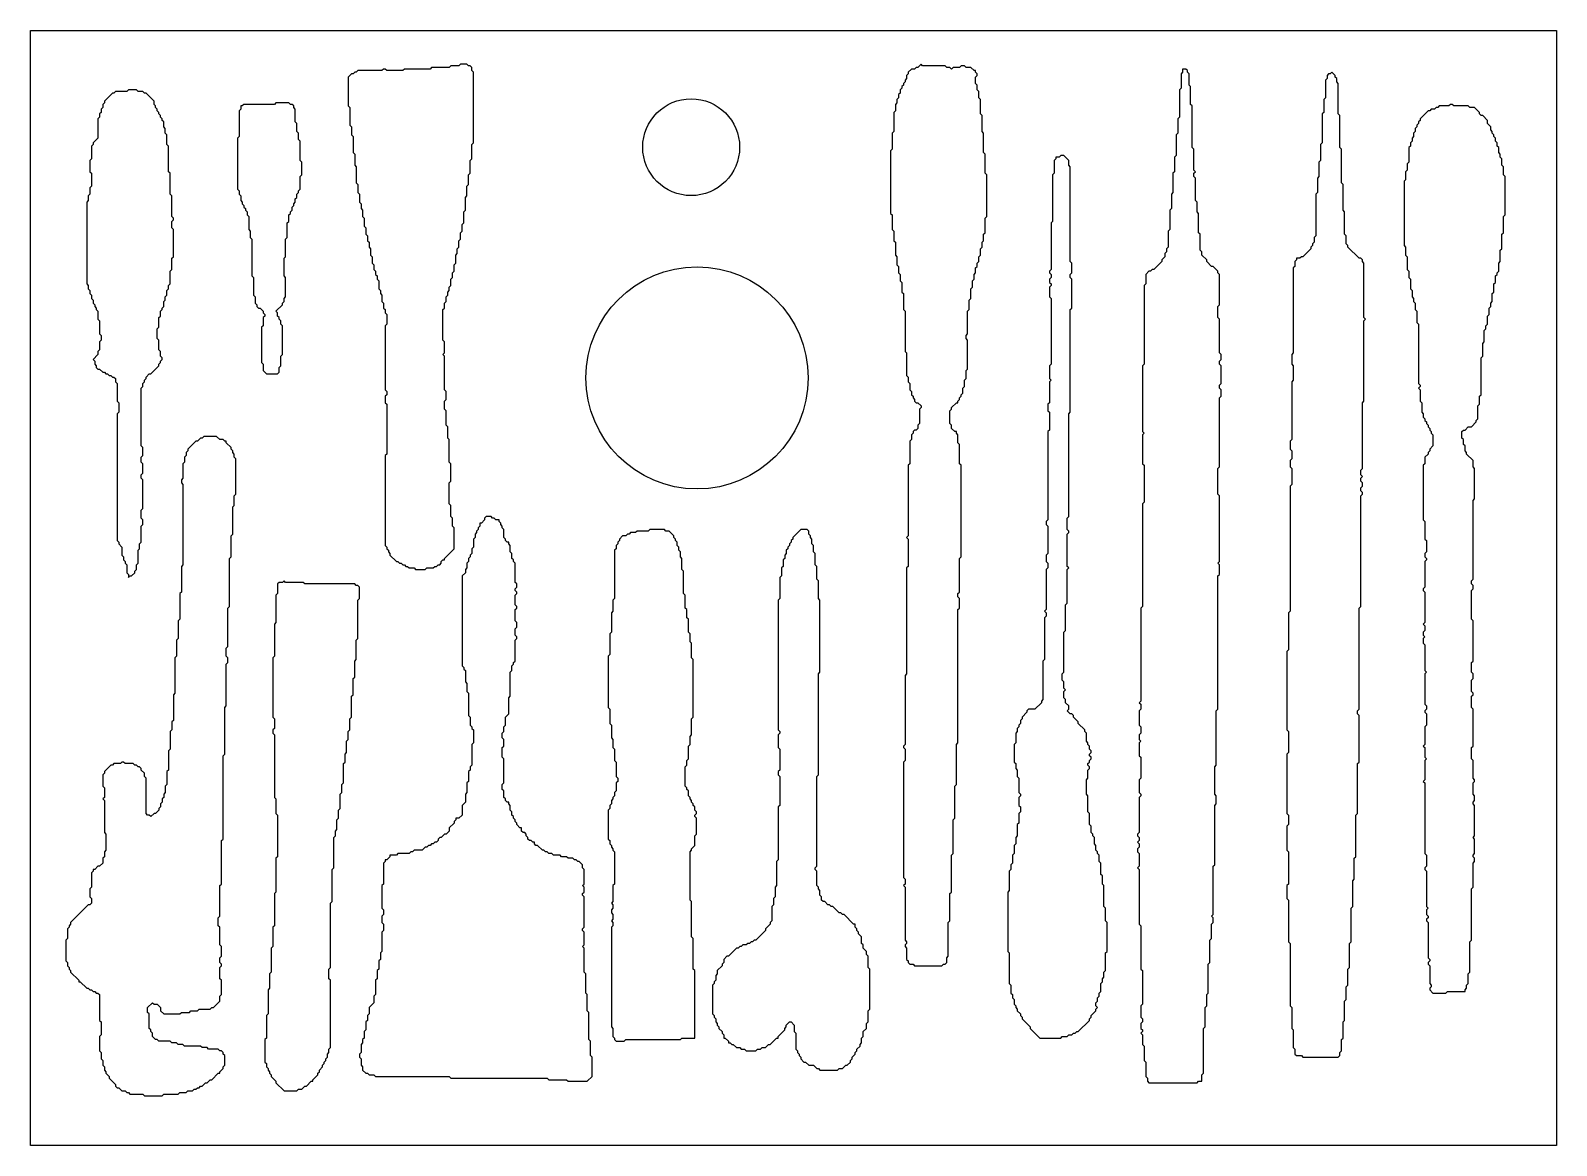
# Model space of a CAD drawing. Header units: metres. Extents: x 0 to 22.2, y 0 to 16.3.
import ezdxf

# ---------------------------------------------------------------- set-up
doc = ezdxf.new("R2010")
doc.units = ezdxf.units.M
doc.layers.add('BoundaryBox', color=3, linetype='Continuous')
doc.layers.add('Outline', color=7, linetype='Continuous')

msp = doc.modelspace()

# ---------------------------------------------------------------- linework, layer by layer
at = {"layer": 'BoundaryBox'}
msp.add_lwpolyline([(0, 16.255), (22.243, 16.255), (22.243, 0), (0, 0), (0, 16.255)], close=True, dxfattribs=at)
at = {"layer": 'Outline'}
for points in [[(6.268, 15.764), (6.245, 15.741), (6.128, 15.741), (6.104, 15.717), (5.847, 15.717), (5.824, 15.694), (5.45, 15.694), (5.426, 15.671), (5.192, 15.671), (5.169, 15.694), (5.146, 15.694), (5.122, 15.671), (4.771, 15.671), (4.748, 15.647), (4.725, 15.647), (4.701, 15.624), (4.678, 15.624), (4.631, 15.577), (4.631, 15.156), (4.654, 15.133), (4.654, 14.875), (4.678, 14.852), (4.678, 14.735), (4.701, 14.712), (4.701, 14.478), (4.725, 14.454), (4.725, 14.291), (4.748, 14.267), (4.748, 14.033), (4.771, 14.01), (4.771, 13.893), (4.795, 13.87), (4.795, 13.753), (4.818, 13.729), (4.818, 13.659), (4.841, 13.636), (4.841, 13.542), (4.865, 13.519), (4.865, 13.402), (4.888, 13.378), (4.888, 13.285), (4.912, 13.261), (4.912, 13.191), (4.935, 13.168), (4.935, 13.098), (4.958, 13.074), (4.958, 12.981), (4.982, 12.957), (4.982, 12.864), (5.005, 12.84), (5.005, 12.77), (5.029, 12.747), (5.029, 12.7), (5.052, 12.677), (5.052, 12.63), (5.075, 12.607), (5.075, 12.49), (5.099, 12.466), (5.099, 12.419), (5.122, 12.396), (5.122, 12.303), (5.146, 12.279), (5.146, 12.209), (5.169, 12.186), (5.169, 12.139), (5.192, 12.115), (5.192, 11.975), (5.169, 11.952), (5.169, 11.016), (5.192, 10.993), (5.192, 10.946), (5.169, 10.923), (5.169, 10.829), (5.192, 10.806), (5.192, 10.081), (5.169, 10.057), (5.169, 8.747), (5.192, 8.724), (5.192, 8.701), (5.216, 8.677), (5.216, 8.654), (5.239, 8.63), (5.239, 8.607), (5.333, 8.514), (5.356, 8.514), (5.379, 8.49), (5.403, 8.49), (5.426, 8.467), (5.45, 8.467), (5.473, 8.443), (5.496, 8.443), (5.52, 8.42), (5.59, 8.42), (5.613, 8.397), (5.754, 8.397), (5.777, 8.42), (5.871, 8.42), (5.894, 8.443), (5.917, 8.443), (5.941, 8.467), (5.964, 8.467), (5.988, 8.49), (5.988, 8.514), (6.011, 8.537), (6.034, 8.537), (6.034, 8.56), (6.175, 8.701), (6.175, 9.005), (6.151, 9.028), (6.151, 9.145), (6.128, 9.168), (6.128, 9.332), (6.104, 9.356), (6.104, 9.66), (6.128, 9.683), (6.128, 9.94), (6.104, 9.964), (6.104, 10.291), (6.081, 10.314), (6.081, 10.478), (6.058, 10.502), (6.058, 10.712), (6.034, 10.735), (6.034, 10.852), (6.058, 10.876), (6.058, 10.993), (6.034, 11.016), (6.034, 11.507), (6.011, 11.531), (6.034, 11.554), (6.034, 11.718), (6.011, 11.741), (6.011, 12.186), (6.034, 12.209), (6.034, 12.279), (6.058, 12.303), (6.058, 12.373), (6.081, 12.396), (6.081, 12.443), (6.104, 12.466), (6.104, 12.513), (6.128, 12.536), (6.128, 12.63), (6.151, 12.653), (6.151, 12.724), (6.175, 12.747), (6.175, 12.84), (6.198, 12.864), (6.198, 12.981), (6.221, 13.004), (6.221, 13.074), (6.245, 13.098), (6.245, 13.191), (6.268, 13.215), (6.268, 13.308), (6.292, 13.332), (6.292, 13.425), (6.315, 13.449), (6.315, 13.612), (6.338, 13.636), (6.338, 13.823), (6.362, 13.846), (6.362, 13.987), (6.385, 14.01), (6.385, 14.15), (6.409, 14.174), (6.409, 14.361), (6.432, 14.384), (6.432, 14.595), (6.455, 14.618), (6.455, 15.647), (6.432, 15.671), (6.432, 15.717), (6.409, 15.741), (6.385, 15.741), (6.362, 15.764), (6.268, 15.764)], [(12.981, 15.764), (12.934, 15.717), (12.911, 15.717), (12.887, 15.694), (12.84, 15.694), (12.794, 15.647), (12.794, 15.624), (12.77, 15.6), (12.77, 15.554), (12.747, 15.53), (12.747, 15.507), (12.724, 15.483), (12.724, 15.46), (12.7, 15.437), (12.7, 15.413), (12.677, 15.39), (12.677, 15.343), (12.653, 15.32), (12.653, 15.273), (12.63, 15.25), (12.63, 15.203), (12.607, 15.179), (12.607, 15.086), (12.583, 15.062), (12.583, 14.782), (12.56, 14.758), (12.56, 14.524), (12.536, 14.501), (12.536, 13.589), (12.56, 13.566), (12.56, 13.355), (12.583, 13.332), (12.583, 13.191), (12.607, 13.168), (12.607, 12.981), (12.63, 12.957), (12.63, 12.84), (12.653, 12.817), (12.653, 12.724), (12.677, 12.7), (12.677, 12.607), (12.7, 12.583), (12.7, 12.443), (12.724, 12.419), (12.724, 12.186), (12.747, 12.162), (12.747, 11.577), (12.77, 11.554), (12.77, 11.227), (12.794, 11.203), (12.794, 11.133), (12.817, 11.11), (12.817, 11.016), (12.84, 10.993), (12.84, 10.946), (12.864, 10.923), (12.864, 10.899), (12.887, 10.876), (12.887, 10.852), (12.911, 10.829), (12.934, 10.829), (12.981, 10.782), (12.981, 10.759), (12.957, 10.735), (12.957, 10.525), (12.934, 10.502), (12.934, 10.455), (12.911, 10.431), (12.887, 10.431), (12.864, 10.408), (12.864, 10.385), (12.84, 10.361), (12.84, 10.291), (12.817, 10.268), (12.817, 9.94), (12.794, 9.917), (12.794, 8.888), (12.77, 8.864), (12.794, 8.841), (12.794, 8.443), (12.77, 8.42), (12.77, 6.876), (12.747, 6.853), (12.747, 5.847), (12.724, 5.824), (12.724, 5.8), (12.747, 5.777), (12.747, 5.613), (12.724, 5.59), (12.724, 3.906), (12.747, 3.883), (12.747, 3.812), (12.724, 3.789), (12.747, 3.766), (12.747, 2.994), (12.77, 2.97), (12.77, 2.947), (12.747, 2.924), (12.747, 2.9), (12.77, 2.877), (12.77, 2.713), (12.794, 2.69), (12.794, 2.666), (12.817, 2.643), (12.864, 2.643), (12.887, 2.62), (13.285, 2.62), (13.308, 2.643), (13.332, 2.643), (13.355, 2.666), (13.355, 2.736), (13.378, 2.76), (13.378, 3.251), (13.402, 3.274), (13.402, 3.672), (13.425, 3.695), (13.425, 4.233), (13.449, 4.257), (13.449, 4.748), (13.472, 4.771), (13.472, 5.239), (13.495, 5.262), (13.495, 5.847), (13.519, 5.871), (13.519, 7.812), (13.542, 7.835), (13.542, 7.976), (13.519, 7.999), (13.519, 8.046), (13.542, 8.069), (13.542, 8.56), (13.566, 8.584), (13.566, 9.917), (13.542, 9.94), (13.542, 10.221), (13.519, 10.244), (13.519, 10.361), (13.495, 10.385), (13.495, 10.408), (13.472, 10.408), (13.425, 10.455), (13.425, 10.502), (13.402, 10.525), (13.402, 10.712), (13.425, 10.735), (13.425, 10.759), (13.495, 10.829), (13.519, 10.829), (13.519, 10.852), (13.542, 10.876), (13.542, 10.899), (13.566, 10.923), (13.566, 10.946), (13.589, 10.969), (13.589, 11.04), (13.612, 11.063), (13.612, 11.156), (13.636, 11.18), (13.636, 11.297), (13.659, 11.32), (13.659, 11.741), (13.636, 11.765), (13.636, 11.811), (13.659, 11.835), (13.659, 12.162), (13.682, 12.186), (13.682, 12.326), (13.706, 12.349), (13.706, 12.49), (13.729, 12.513), (13.729, 12.607), (13.753, 12.63), (13.753, 12.7), (13.776, 12.724), (13.776, 12.794), (13.799, 12.817), (13.799, 12.864), (13.823, 12.887), (13.823, 12.957), (13.846, 12.981), (13.846, 13.074), (13.87, 13.098), (13.87, 13.168), (13.893, 13.191), (13.893, 13.285), (13.916, 13.308), (13.916, 13.519), (13.94, 13.542), (13.94, 14.15), (13.916, 14.174), (13.916, 14.454), (13.893, 14.478), (13.893, 14.758), (13.87, 14.782), (13.87, 15.016), (13.846, 15.039), (13.846, 15.25), (13.823, 15.273), (13.823, 15.366), (13.799, 15.39), (13.799, 15.46), (13.776, 15.483), (13.776, 15.577), (13.799, 15.6), (13.799, 15.624), (13.776, 15.647), (13.776, 15.671), (13.753, 15.671), (13.706, 15.717), (13.636, 15.717), (13.612, 15.741), (13.566, 15.741), (13.542, 15.717), (13.449, 15.717), (13.425, 15.694), (13.402, 15.717), (13.355, 15.717), (13.332, 15.741), (13.004, 15.741), (12.981, 15.764)], [(16.793, 15.694), (16.793, 15.647), (16.77, 15.624), (16.77, 15.413), (16.746, 15.39), (16.746, 14.992), (16.723, 14.969), (16.723, 14.758), (16.7, 14.735), (16.7, 14.431), (16.676, 14.408), (16.676, 14.197), (16.653, 14.174), (16.653, 13.893), (16.629, 13.87), (16.629, 13.659), (16.606, 13.636), (16.606, 13.355), (16.583, 13.332), (16.583, 13.098), (16.559, 13.074), (16.559, 13.028), (16.536, 13.004), (16.536, 12.957), (16.489, 12.911), (16.489, 12.887), (16.372, 12.77), (16.349, 12.77), (16.325, 12.747), (16.302, 12.747), (16.255, 12.7), (16.255, 12.56), (16.232, 12.536), (16.232, 11.39), (16.208, 11.367), (16.208, 10.408), (16.232, 10.385), (16.208, 10.361), (16.208, 9.94), (16.232, 9.917), (16.232, 9.379), (16.208, 9.356), (16.208, 7.859), (16.185, 7.835), (16.185, 6.479), (16.162, 6.455), (16.185, 6.432), (16.185, 6.362), (16.162, 6.338), (16.162, 6.128), (16.185, 6.104), (16.185, 6.011), (16.162, 5.988), (16.162, 5.917), (16.185, 5.894), (16.162, 5.871), (16.162, 5.683), (16.185, 5.66), (16.185, 5.356), (16.162, 5.333), (16.162, 5.146), (16.185, 5.122), (16.185, 5.099), (16.162, 5.075), (16.162, 4.561), (16.138, 4.537), (16.138, 4.514), (16.162, 4.491), (16.162, 4.444), (16.138, 4.42), (16.162, 4.397), (16.162, 4.35), (16.138, 4.327), (16.138, 4.28), (16.162, 4.257), (16.162, 4.07), (16.138, 4.046), (16.162, 4.023), (16.162, 3.228), (16.185, 3.204), (16.185, 2.573), (16.208, 2.549), (16.208, 2.058), (16.185, 2.035), (16.185, 1.871), (16.208, 1.848), (16.208, 1.801), (16.185, 1.778), (16.185, 1.707), (16.208, 1.684), (16.208, 1.661), (16.185, 1.637), (16.208, 1.614), (16.208, 1.473), (16.232, 1.45), (16.232, 1.24), (16.255, 1.216), (16.255, 1.006), (16.279, 0.982), (16.279, 0.936), (16.302, 0.912), (17.004, 0.912), (17.027, 0.936), (17.074, 0.936), (17.074, 1.029), (17.097, 1.052), (17.097, 1.707), (17.121, 1.731), (17.121, 2.011), (17.144, 2.035), (17.144, 2.199), (17.167, 2.222), (17.167, 2.643), (17.191, 2.666), (17.191, 2.994), (17.214, 3.017), (17.214, 3.228), (17.238, 3.251), (17.238, 3.321), (17.214, 3.345), (17.238, 3.368), (17.238, 4.07), (17.261, 4.093), (17.261, 4.958), (17.284, 4.982), (17.284, 5.099), (17.261, 5.122), (17.261, 5.52), (17.284, 5.543), (17.284, 6.338), (17.308, 6.362), (17.308, 8.303), (17.331, 8.326), (17.331, 8.467), (17.308, 8.49), (17.331, 8.514), (17.331, 9.472), (17.308, 9.496), (17.308, 9.87), (17.331, 9.893), (17.331, 10.899), (17.355, 10.923), (17.355, 11.016), (17.331, 11.04), (17.331, 11.086), (17.355, 11.11), (17.355, 11.367), (17.331, 11.39), (17.331, 11.437), (17.355, 11.461), (17.355, 11.531), (17.331, 11.554), (17.331, 12.045), (17.308, 12.069), (17.308, 12.232), (17.331, 12.256), (17.331, 12.7), (17.308, 12.724), (17.308, 12.747), (17.238, 12.817), (17.214, 12.817), (17.144, 12.887), (17.144, 12.911), (17.074, 12.981), (17.074, 13.028), (17.05, 13.051), (17.05, 13.285), (17.027, 13.308), (17.027, 13.589), (17.004, 13.612), (17.004, 13.753), (16.98, 13.776), (16.98, 14.103), (16.957, 14.127), (16.957, 14.174), (16.98, 14.197), (16.957, 14.22), (16.957, 14.524), (16.934, 14.548), (16.934, 15.156), (16.91, 15.179), (16.91, 15.437), (16.887, 15.46), (16.887, 15.624), (16.863, 15.647), (16.863, 15.671), (16.84, 15.694), (16.793, 15.694)], [(18.968, 15.647), (18.945, 15.624), (18.922, 15.624), (18.898, 15.6), (18.898, 15.554), (18.875, 15.53), (18.875, 15.273), (18.851, 15.25), (18.851, 15.062), (18.828, 15.039), (18.828, 14.618), (18.805, 14.595), (18.805, 14.361), (18.781, 14.337), (18.781, 14.127), (18.758, 14.103), (18.758, 13.893), (18.734, 13.87), (18.734, 13.261), (18.711, 13.238), (18.711, 13.168), (18.688, 13.145), (18.688, 13.121), (18.664, 13.098), (18.664, 13.074), (18.547, 12.957), (18.524, 12.957), (18.501, 12.934), (18.454, 12.934), (18.454, 12.911), (18.43, 12.887), (18.43, 12.817), (18.407, 12.794), (18.407, 11.554), (18.384, 11.531), (18.384, 11.39), (18.407, 11.367), (18.407, 11.156), (18.384, 11.133), (18.384, 10.291), (18.36, 10.268), (18.36, 10.151), (18.384, 10.127), (18.384, 10.01), (18.36, 9.987), (18.36, 9.893), (18.384, 9.87), (18.384, 9.636), (18.36, 9.613), (18.36, 7.788), (18.337, 7.765), (18.337, 7.227), (18.313, 7.204), (18.313, 6.058), (18.337, 6.034), (18.337, 5.73), (18.313, 5.707), (18.313, 4.841), (18.337, 4.818), (18.337, 4.678), (18.313, 4.654), (18.313, 4.304), (18.337, 4.28), (18.337, 3.812), (18.313, 3.789), (18.313, 3.602), (18.337, 3.578), (18.337, 2.97), (18.36, 2.947), (18.36, 2.035), (18.384, 2.011), (18.384, 1.707), (18.407, 1.684), (18.407, 1.427), (18.43, 1.403), (18.43, 1.333), (18.454, 1.31), (18.524, 1.31), (18.547, 1.286), (19.062, 1.286), (19.085, 1.31), (19.085, 1.357), (19.109, 1.38), (19.109, 1.544), (19.132, 1.567), (19.132, 1.801), (19.155, 1.824), (19.155, 2.105), (19.179, 2.128), (19.179, 2.315), (19.202, 2.339), (19.202, 2.573), (19.226, 2.596), (19.226, 2.947), (19.249, 2.97), (19.249, 3.462), (19.272, 3.485), (19.272, 3.859), (19.296, 3.883), (19.296, 4.187), (19.319, 4.21), (19.319, 4.818), (19.343, 4.841), (19.343, 5.567), (19.366, 5.59), (19.366, 6.268), (19.343, 6.292), (19.343, 6.338), (19.366, 6.362), (19.366, 7.835), (19.389, 7.859), (19.389, 9.472), (19.413, 9.496), (19.413, 9.519), (19.389, 9.543), (19.389, 9.589), (19.413, 9.613), (19.413, 9.66), (19.389, 9.683), (19.389, 9.73), (19.413, 9.753), (19.389, 9.777), (19.389, 9.847), (19.413, 9.87), (19.413, 10.829), (19.436, 10.852), (19.436, 12.022), (19.46, 12.045), (19.436, 12.069), (19.436, 12.864), (19.413, 12.887), (19.413, 12.911), (19.389, 12.934), (19.366, 12.934), (19.202, 13.098), (19.202, 13.121), (19.179, 13.145), (19.179, 13.261), (19.155, 13.285), (19.155, 13.612), (19.132, 13.636), (19.132, 14.01), (19.109, 14.033), (19.109, 14.524), (19.085, 14.548), (19.085, 15.016), (19.062, 15.039), (19.062, 15.483), (19.039, 15.507), (19.039, 15.554), (19.015, 15.577), (19.015, 15.6), (18.968, 15.647)], [(1.427, 15.39), (1.403, 15.366), (1.24, 15.366), (1.216, 15.343), (1.193, 15.343), (1.076, 15.226), (1.076, 15.203), (1.052, 15.179), (1.052, 15.133), (1.029, 15.109), (1.029, 15.062), (1.006, 15.039), (1.006, 14.992), (0.982, 14.969), (0.982, 14.688), (0.912, 14.618), (0.912, 14.595), (0.889, 14.571), (0.889, 14.384), (0.865, 14.361), (0.865, 14.197), (0.889, 14.174), (0.889, 13.987), (0.865, 13.963), (0.865, 13.87), (0.842, 13.846), (0.842, 13.776), (0.819, 13.753), (0.819, 12.56), (0.842, 12.536), (0.842, 12.49), (0.865, 12.466), (0.865, 12.419), (0.889, 12.396), (0.889, 12.349), (0.912, 12.326), (0.912, 12.279), (0.936, 12.256), (0.936, 12.232), (0.959, 12.209), (0.959, 12.186), (0.982, 12.162), (0.982, 12.045), (1.006, 12.022), (1.006, 11.835), (1.029, 11.811), (1.029, 11.741), (1.006, 11.718), (1.006, 11.601), (0.982, 11.577), (0.982, 11.531), (0.912, 11.461), (0.936, 11.437), (0.936, 11.39), (0.959, 11.367), (0.959, 11.344), (0.982, 11.32), (1.006, 11.32), (1.052, 11.273), (1.076, 11.273), (1.099, 11.25), (1.123, 11.25), (1.146, 11.227), (1.169, 11.227), (1.193, 11.203), (1.216, 11.203), (1.24, 11.18), (1.24, 11.133), (1.263, 11.11), (1.263, 10.852), (1.286, 10.829), (1.286, 10.689), (1.263, 10.665), (1.263, 8.818), (1.286, 8.794), (1.286, 8.771), (1.333, 8.724), (1.333, 8.607), (1.357, 8.584), (1.357, 8.537), (1.38, 8.514), (1.38, 8.49), (1.403, 8.467), (1.403, 8.35), (1.427, 8.326), (1.427, 8.28), (1.45, 8.303), (1.473, 8.303), (1.52, 8.35), (1.52, 8.373), (1.544, 8.397), (1.544, 8.467), (1.567, 8.49), (1.567, 8.677), (1.59, 8.701), (1.59, 8.771), (1.614, 8.794), (1.614, 9.028), (1.637, 9.051), (1.637, 9.122), (1.614, 9.145), (1.614, 9.262), (1.637, 9.285), (1.637, 9.706), (1.614, 9.73), (1.614, 9.777), (1.637, 9.8), (1.637, 9.94), (1.614, 9.964), (1.614, 10.034), (1.637, 10.057), (1.637, 10.174), (1.614, 10.198), (1.614, 11.04), (1.637, 11.063), (1.637, 11.11), (1.661, 11.133), (1.661, 11.156), (1.684, 11.18), (1.684, 11.203), (1.731, 11.25), (1.754, 11.25), (1.871, 11.367), (1.871, 11.39), (1.894, 11.414), (1.894, 11.437), (1.918, 11.461), (1.918, 11.484), (1.894, 11.507), (1.894, 11.577), (1.871, 11.601), (1.871, 11.741), (1.848, 11.765), (1.848, 11.905), (1.871, 11.928), (1.871, 12.069), (1.894, 12.092), (1.894, 12.162), (1.918, 12.186), (1.918, 12.209), (1.941, 12.232), (1.941, 12.303), (1.965, 12.326), (1.965, 12.373), (1.988, 12.396), (1.988, 12.466), (2.011, 12.49), (2.011, 12.536), (2.035, 12.56), (2.035, 12.747), (2.058, 12.77), (2.058, 12.934), (2.082, 12.957), (2.082, 13.355), (2.058, 13.378), (2.058, 13.472), (2.082, 13.495), (2.082, 13.519), (2.058, 13.542), (2.058, 13.846), (2.035, 13.87), (2.035, 14.174), (2.011, 14.197), (2.011, 14.571), (1.988, 14.595), (1.988, 14.735), (1.965, 14.758), (1.965, 14.829), (1.941, 14.852), (1.941, 14.922), (1.918, 14.945), (1.918, 14.969), (1.894, 14.992), (1.894, 15.016), (1.871, 15.039), (1.871, 15.062), (1.848, 15.086), (1.848, 15.109), (1.824, 15.133), (1.824, 15.156), (1.801, 15.179), (1.801, 15.226), (1.684, 15.343), (1.661, 15.343), (1.637, 15.366), (1.567, 15.366), (1.544, 15.39), (1.427, 15.39)], [(3.578, 15.203), (3.555, 15.179), (3.111, 15.179), (3.087, 15.156), (3.064, 15.156), (3.064, 15.109), (3.041, 15.086), (3.041, 14.712), (3.017, 14.688), (3.017, 13.94), (3.041, 13.916), (3.041, 13.87), (3.064, 13.846), (3.064, 13.776), (3.087, 13.753), (3.087, 13.729), (3.111, 13.706), (3.111, 13.682), (3.134, 13.659), (3.134, 13.636), (3.157, 13.612), (3.157, 13.566), (3.181, 13.542), (3.181, 13.355), (3.204, 13.332), (3.204, 13.238), (3.228, 13.215), (3.228, 12.677), (3.251, 12.653), (3.251, 12.396), (3.274, 12.373), (3.274, 12.279), (3.298, 12.256), (3.298, 12.232), (3.321, 12.209), (3.345, 12.209), (3.391, 12.162), (3.391, 12.139), (3.415, 12.115), (3.415, 12.092), (3.391, 12.069), (3.391, 11.952), (3.368, 11.928), (3.368, 11.414), (3.391, 11.39), (3.391, 11.297), (3.438, 11.25), (3.602, 11.25), (3.625, 11.273), (3.625, 11.344), (3.649, 11.367), (3.649, 11.507), (3.672, 11.531), (3.672, 11.952), (3.649, 11.975), (3.649, 12.022), (3.625, 12.045), (3.625, 12.069), (3.602, 12.092), (3.602, 12.139), (3.578, 12.162), (3.672, 12.256), (3.672, 12.279), (3.695, 12.303), (3.695, 12.349), (3.719, 12.373), (3.719, 12.653), (3.695, 12.677), (3.695, 12.934), (3.719, 12.957), (3.719, 13.215), (3.742, 13.238), (3.742, 13.449), (3.766, 13.472), (3.766, 13.566), (3.789, 13.589), (3.789, 13.612), (3.812, 13.636), (3.812, 13.682), (3.836, 13.706), (3.836, 13.729), (3.859, 13.753), (3.859, 13.799), (3.883, 13.823), (3.883, 13.87), (3.906, 13.893), (3.906, 13.916), (3.929, 13.94), (3.929, 14.127), (3.953, 14.15), (3.953, 14.337), (3.929, 14.361), (3.929, 14.641), (3.906, 14.665), (3.906, 14.758), (3.883, 14.782), (3.883, 14.899), (3.859, 14.922), (3.859, 15.109), (3.836, 15.133), (3.836, 15.156), (3.812, 15.179), (3.789, 15.179), (3.766, 15.203), (3.578, 15.203)], [(20.699, 15.179), (20.676, 15.156), (20.535, 15.156), (20.512, 15.133), (20.489, 15.133), (20.465, 15.109), (20.418, 15.109), (20.395, 15.086), (20.372, 15.086), (20.255, 14.969), (20.255, 14.945), (20.231, 14.922), (20.231, 14.899), (20.208, 14.875), (20.208, 14.852), (20.185, 14.829), (20.185, 14.782), (20.161, 14.758), (20.161, 14.712), (20.138, 14.688), (20.138, 14.641), (20.114, 14.618), (20.114, 14.571), (20.091, 14.548), (20.091, 14.337), (20.068, 14.314), (20.068, 14.22), (20.044, 14.197), (20.044, 14.08), (20.021, 14.057), (20.021, 13.121), (20.044, 13.098), (20.044, 12.981), (20.068, 12.957), (20.068, 12.77), (20.091, 12.747), (20.091, 12.653), (20.114, 12.63), (20.114, 12.49), (20.138, 12.466), (20.138, 12.373), (20.161, 12.349), (20.161, 12.303), (20.185, 12.279), (20.185, 12.186), (20.208, 12.162), (20.208, 11.998), (20.231, 11.975), (20.231, 11.11), (20.255, 11.086), (20.255, 11.063), (20.231, 11.04), (20.255, 11.016), (20.255, 10.852), (20.278, 10.829), (20.278, 10.689), (20.302, 10.665), (20.302, 10.619), (20.325, 10.595), (20.325, 10.572), (20.348, 10.548), (20.348, 10.525), (20.372, 10.502), (20.372, 10.478), (20.395, 10.455), (20.395, 10.431), (20.418, 10.408), (20.418, 10.385), (20.442, 10.361), (20.442, 10.198), (20.395, 10.151), (20.395, 10.127), (20.372, 10.104), (20.372, 10.081), (20.325, 10.034), (20.325, 9.94), (20.302, 9.917), (20.302, 9.122), (20.325, 9.098), (20.325, 8.841), (20.348, 8.818), (20.348, 8.654), (20.325, 8.63), (20.325, 8.584), (20.348, 8.56), (20.348, 8.537), (20.325, 8.514), (20.325, 8.139), (20.302, 8.116), (20.302, 8.093), (20.325, 8.069), (20.325, 7.625), (20.302, 7.601), (20.325, 7.578), (20.325, 7.508), (20.302, 7.484), (20.302, 7.438), (20.325, 7.414), (20.302, 7.391), (20.302, 7.321), (20.325, 7.297), (20.325, 6.923), (20.348, 6.9), (20.325, 6.876), (20.325, 6.432), (20.348, 6.409), (20.348, 6.362), (20.325, 6.338), (20.325, 6.315), (20.348, 6.292), (20.348, 6.128), (20.325, 6.104), (20.325, 5.847), (20.302, 5.824), (20.325, 5.8), (20.325, 5.66), (20.348, 5.637), (20.325, 5.613), (20.325, 5.333), (20.302, 5.309), (20.325, 5.286), (20.325, 4.257), (20.348, 4.233), (20.348, 4.07), (20.325, 4.046), (20.325, 4.023), (20.348, 3.999), (20.348, 3.485), (20.372, 3.462), (20.348, 3.438), (20.348, 3.368), (20.372, 3.345), (20.372, 3.321), (20.348, 3.298), (20.348, 3.274), (20.372, 3.251), (20.372, 2.736), (20.395, 2.713), (20.395, 2.69), (20.372, 2.666), (20.372, 2.643), (20.395, 2.62), (20.395, 2.362), (20.418, 2.339), (20.418, 2.315), (20.395, 2.292), (20.395, 2.269), (20.442, 2.222), (20.629, 2.222), (20.652, 2.245), (20.91, 2.245), (20.91, 2.269), (20.933, 2.292), (20.933, 2.339), (20.956, 2.362), (20.956, 2.503), (20.98, 2.526), (20.98, 2.97), (21.003, 2.994), (21.003, 3.742), (21.027, 3.766), (21.027, 4.116), (21.05, 4.14), (21.05, 4.187), (21.027, 4.21), (21.027, 4.233), (21.05, 4.257), (21.05, 4.467), (21.027, 4.491), (21.05, 4.514), (21.05, 4.958), (21.027, 4.982), (21.027, 5.005), (21.05, 5.029), (21.05, 5.099), (21.027, 5.122), (21.027, 5.286), (21.05, 5.309), (21.05, 5.333), (21.027, 5.356), (21.027, 5.613), (21.003, 5.637), (21.003, 5.8), (21.027, 5.824), (21.027, 6.362), (21.003, 6.385), (21.003, 6.549), (21.027, 6.572), (21.027, 6.596), (21.003, 6.619), (21.003, 6.783), (21.027, 6.806), (21.027, 6.876), (21.003, 6.9), (21.003, 7.04), (21.027, 7.063), (21.027, 7.648), (21.003, 7.672), (21.003, 8.093), (21.027, 8.116), (21.027, 8.163), (21.003, 8.186), (21.003, 8.233), (21.027, 8.256), (21.027, 9.402), (21.05, 9.426), (21.05, 9.87), (21.027, 9.893), (21.027, 9.987), (20.933, 10.081), (20.933, 10.104), (20.91, 10.127), (20.91, 10.198), (20.886, 10.221), (20.886, 10.291), (20.863, 10.314), (20.863, 10.408), (20.886, 10.431), (20.91, 10.431), (20.956, 10.478), (21.003, 10.478), (21.073, 10.548), (21.073, 10.572), (21.097, 10.595), (21.097, 10.782), (21.12, 10.806), (21.12, 10.923), (21.144, 10.946), (21.144, 11.484), (21.167, 11.507), (21.167, 11.694), (21.19, 11.718), (21.19, 11.882), (21.214, 11.905), (21.214, 11.952), (21.237, 11.975), (21.237, 12.092), (21.26, 12.115), (21.26, 12.209), (21.284, 12.232), (21.284, 12.279), (21.307, 12.303), (21.307, 12.419), (21.331, 12.443), (21.331, 12.56), (21.354, 12.583), (21.354, 12.677), (21.377, 12.7), (21.377, 12.724), (21.401, 12.747), (21.401, 12.864), (21.424, 12.887), (21.424, 13.051), (21.448, 13.074), (21.448, 13.285), (21.471, 13.308), (21.471, 13.542), (21.494, 13.566), (21.494, 14.127), (21.471, 14.15), (21.471, 14.267), (21.448, 14.291), (21.448, 14.384), (21.424, 14.408), (21.424, 14.454), (21.401, 14.478), (21.401, 14.548), (21.377, 14.571), (21.377, 14.618), (21.354, 14.641), (21.354, 14.688), (21.331, 14.712), (21.331, 14.735), (21.307, 14.758), (21.307, 14.782), (21.284, 14.805), (21.284, 14.852), (21.237, 14.899), (21.237, 14.945), (21.167, 15.016), (21.144, 15.016), (21.12, 15.039), (21.12, 15.062), (21.05, 15.133), (20.98, 15.133), (20.956, 15.156), (20.746, 15.156), (20.723, 15.179), (20.699, 15.179)], [(15.016, 14.431), (14.992, 14.408), (14.945, 14.408), (14.945, 14.384), (14.922, 14.361), (14.922, 14.174), (14.899, 14.15), (14.899, 13.472), (14.875, 13.449), (14.875, 12.77), (14.852, 12.747), (14.852, 12.724), (14.875, 12.7), (14.875, 12.653), (14.852, 12.63), (14.852, 12.583), (14.875, 12.56), (14.875, 12.536), (14.852, 12.513), (14.852, 12.373), (14.875, 12.349), (14.875, 11.39), (14.852, 11.367), (14.852, 11.18), (14.875, 11.156), (14.852, 11.133), (14.852, 10.829), (14.829, 10.806), (14.829, 10.712), (14.852, 10.689), (14.852, 10.431), (14.829, 10.408), (14.829, 9.122), (14.805, 9.098), (14.805, 9.051), (14.829, 9.028), (14.829, 8.63), (14.805, 8.607), (14.805, 8.514), (14.829, 8.49), (14.829, 8.42), (14.805, 8.397), (14.805, 7.812), (14.782, 7.788), (14.805, 7.765), (14.805, 7.718), (14.782, 7.695), (14.782, 7.087), (14.758, 7.063), (14.758, 6.502), (14.735, 6.479), (14.735, 6.455), (14.641, 6.362), (14.548, 6.362), (14.524, 6.338), (14.524, 6.315), (14.454, 6.245), (14.454, 6.221), (14.431, 6.198), (14.431, 6.151), (14.408, 6.128), (14.408, 6.104), (14.384, 6.081), (14.384, 6.034), (14.361, 6.011), (14.361, 5.871), (14.337, 5.847), (14.337, 5.59), (14.361, 5.567), (14.361, 5.496), (14.384, 5.473), (14.384, 5.379), (14.408, 5.356), (14.408, 5.146), (14.431, 5.122), (14.431, 5.099), (14.408, 5.075), (14.408, 4.958), (14.431, 4.935), (14.431, 4.865), (14.408, 4.841), (14.408, 4.701), (14.384, 4.678), (14.384, 4.514), (14.361, 4.491), (14.361, 4.397), (14.337, 4.374), (14.337, 4.257), (14.314, 4.233), (14.314, 4.116), (14.291, 4.093), (14.291, 4.023), (14.267, 3.999), (14.267, 3.719), (14.244, 3.695), (14.244, 2.83), (14.267, 2.807), (14.267, 2.362), (14.291, 2.339), (14.291, 2.222), (14.314, 2.199), (14.314, 2.152), (14.337, 2.128), (14.337, 2.058), (14.361, 2.035), (14.361, 2.011), (14.384, 1.988), (14.384, 1.965), (14.431, 1.918), (14.431, 1.894), (14.454, 1.871), (14.454, 1.848), (14.571, 1.731), (14.571, 1.707), (14.712, 1.567), (15.016, 1.567), (15.039, 1.59), (15.109, 1.59), (15.133, 1.614), (15.179, 1.614), (15.203, 1.637), (15.226, 1.637), (15.25, 1.661), (15.273, 1.661), (15.437, 1.824), (15.437, 1.848), (15.46, 1.871), (15.46, 1.894), (15.53, 1.965), (15.53, 1.988), (15.554, 2.011), (15.53, 2.035), (15.53, 2.082), (15.554, 2.105), (15.554, 2.152), (15.577, 2.175), (15.577, 2.222), (15.6, 2.245), (15.6, 2.362), (15.624, 2.386), (15.624, 2.432), (15.647, 2.456), (15.647, 2.526), (15.671, 2.549), (15.671, 2.807), (15.694, 2.83), (15.694, 3.251), (15.671, 3.274), (15.671, 3.462), (15.647, 3.485), (15.647, 3.789), (15.624, 3.812), (15.624, 3.929), (15.6, 3.953), (15.6, 4.116), (15.577, 4.14), (15.577, 4.233), (15.554, 4.257), (15.554, 4.28), (15.53, 4.304), (15.53, 4.374), (15.507, 4.397), (15.507, 4.491), (15.483, 4.514), (15.483, 4.537), (15.46, 4.561), (15.46, 4.654), (15.437, 4.678), (15.437, 4.841), (15.413, 4.865), (15.413, 5.099), (15.39, 5.122), (15.39, 5.333), (15.413, 5.356), (15.413, 5.473), (15.437, 5.496), (15.437, 5.52), (15.413, 5.543), (15.413, 5.567), (15.437, 5.59), (15.437, 5.613), (15.46, 5.637), (15.46, 5.66), (15.437, 5.683), (15.437, 5.707), (15.46, 5.73), (15.46, 5.754), (15.437, 5.777), (15.437, 5.824), (15.413, 5.847), (15.413, 5.871), (15.39, 5.894), (15.39, 6.011), (15.366, 6.034), (15.366, 6.058), (15.273, 6.151), (15.273, 6.175), (15.203, 6.245), (15.203, 6.268), (15.179, 6.292), (15.156, 6.292), (15.109, 6.338), (15.133, 6.362), (15.133, 6.409), (15.086, 6.455), (15.086, 6.502), (15.062, 6.525), (15.062, 6.619), (15.086, 6.642), (15.062, 6.666), (15.062, 6.759), (15.039, 6.783), (15.039, 6.876), (15.062, 6.9), (15.062, 7.484), (15.086, 7.508), (15.086, 7.882), (15.109, 7.905), (15.109, 8.397), (15.133, 8.42), (15.109, 8.443), (15.109, 8.911), (15.133, 8.935), (15.133, 8.958), (15.109, 8.981), (15.109, 9.145), (15.133, 9.168), (15.133, 10.665), (15.156, 10.689), (15.156, 12.186), (15.179, 12.209), (15.179, 12.63), (15.156, 12.653), (15.156, 12.7), (15.179, 12.724), (15.179, 12.864), (15.156, 12.887), (15.156, 14.267), (15.133, 14.291), (15.133, 14.361), (15.062, 14.431), (15.016, 14.431)], [(2.526, 10.338), (2.503, 10.314), (2.479, 10.314), (2.432, 10.268), (2.409, 10.268), (2.292, 10.151), (2.292, 10.127), (2.269, 10.104), (2.269, 10.057), (2.245, 10.034), (2.245, 9.964), (2.222, 9.94), (2.222, 9.73), (2.199, 9.706), (2.199, 9.66), (2.222, 9.636), (2.222, 8.467), (2.199, 8.443), (2.199, 8.069), (2.175, 8.046), (2.175, 7.672), (2.152, 7.648), (2.152, 7.391), (2.128, 7.367), (2.128, 7.134), (2.105, 7.11), (2.105, 6.596), (2.082, 6.572), (2.082, 6.198), (2.058, 6.175), (2.058, 6.058), (2.035, 6.034), (2.035, 5.777), (2.011, 5.754), (2.011, 5.473), (1.988, 5.45), (1.988, 5.262), (1.965, 5.239), (1.965, 5.146), (1.941, 5.122), (1.941, 5.075), (1.918, 5.052), (1.918, 5.005), (1.894, 4.982), (1.894, 4.935), (1.871, 4.912), (1.871, 4.888), (1.824, 4.841), (1.801, 4.841), (1.754, 4.795), (1.731, 4.818), (1.707, 4.818), (1.684, 4.841), (1.684, 5.356), (1.661, 5.379), (1.661, 5.426), (1.614, 5.473), (1.614, 5.496), (1.59, 5.52), (1.567, 5.52), (1.544, 5.543), (1.52, 5.543), (1.497, 5.567), (1.38, 5.567), (1.357, 5.59), (1.333, 5.59), (1.31, 5.567), (1.216, 5.567), (1.193, 5.543), (1.169, 5.543), (1.076, 5.45), (1.076, 5.426), (1.052, 5.403), (1.052, 5.239), (1.076, 5.216), (1.076, 5.075), (1.052, 5.052), (1.076, 5.029), (1.076, 4.561), (1.099, 4.537), (1.099, 4.304), (1.076, 4.28), (1.076, 4.21), (1.052, 4.187), (1.052, 4.116), (1.006, 4.07), (0.982, 4.07), (0.936, 4.023), (0.912, 4.023), (0.912, 3.999), (0.889, 3.976), (0.889, 3.766), (0.865, 3.742), (0.865, 3.625), (0.889, 3.602), (0.889, 3.532), (0.865, 3.508), (0.842, 3.508), (0.585, 3.251), (0.585, 3.228), (0.561, 3.204), (0.561, 3.181), (0.538, 3.157), (0.538, 3.017), (0.515, 2.994), (0.515, 2.69), (0.538, 2.666), (0.538, 2.62), (0.561, 2.596), (0.561, 2.573), (0.585, 2.549), (0.585, 2.526), (0.702, 2.409), (0.702, 2.386), (0.725, 2.386), (0.819, 2.292), (0.842, 2.292), (0.865, 2.269), (0.889, 2.269), (0.912, 2.245), (0.936, 2.245), (0.959, 2.222), (0.982, 2.222), (1.006, 2.199), (1.006, 1.824), (1.029, 1.801), (1.029, 1.614), (1.006, 1.59), (1.006, 1.38), (1.029, 1.357), (1.029, 1.263), (1.052, 1.24), (1.052, 1.169), (1.076, 1.146), (1.076, 1.099), (1.099, 1.076), (1.099, 1.052), (1.146, 1.006), (1.146, 0.982), (1.24, 0.889), (1.24, 0.865), (1.263, 0.842), (1.286, 0.842), (1.333, 0.795), (1.38, 0.795), (1.403, 0.772), (1.427, 0.772), (1.45, 0.748), (1.637, 0.748), (1.661, 0.725), (1.918, 0.725), (1.941, 0.748), (2.152, 0.748), (2.175, 0.772), (2.269, 0.772), (2.292, 0.795), (2.362, 0.795), (2.386, 0.819), (2.409, 0.819), (2.432, 0.842), (2.456, 0.842), (2.479, 0.865), (2.503, 0.865), (2.549, 0.912), (2.573, 0.912), (2.62, 0.959), (2.643, 0.959), (2.736, 1.052), (2.76, 1.052), (2.76, 1.076), (2.807, 1.123), (2.807, 1.146), (2.83, 1.169), (2.83, 1.31), (2.807, 1.333), (2.807, 1.357), (2.783, 1.38), (2.76, 1.38), (2.736, 1.403), (2.596, 1.403), (2.573, 1.427), (2.503, 1.427), (2.479, 1.45), (2.245, 1.45), (2.222, 1.473), (2.152, 1.473), (2.128, 1.497), (2.058, 1.497), (2.035, 1.52), (1.871, 1.52), (1.848, 1.544), (1.824, 1.544), (1.778, 1.59), (1.778, 1.637), (1.754, 1.661), (1.754, 1.684), (1.731, 1.707), (1.731, 1.918), (1.707, 1.941), (1.707, 2.011), (1.778, 2.082), (1.801, 2.058), (1.848, 2.058), (1.894, 2.011), (1.894, 1.965), (1.941, 1.918), (2.175, 1.918), (2.199, 1.941), (2.315, 1.941), (2.339, 1.965), (2.432, 1.965), (2.456, 1.988), (2.62, 1.988), (2.643, 2.011), (2.666, 2.011), (2.76, 2.105), (2.76, 2.175), (2.783, 2.199), (2.783, 2.409), (2.76, 2.432), (2.76, 2.596), (2.783, 2.62), (2.783, 2.643), (2.76, 2.666), (2.76, 2.736), (2.783, 2.76), (2.783, 2.9), (2.76, 2.924), (2.76, 3.181), (2.736, 3.204), (2.736, 3.321), (2.76, 3.345), (2.76, 3.789), (2.783, 3.812), (2.783, 4.444), (2.807, 4.467), (2.807, 5.683), (2.83, 5.707), (2.83, 6.385), (2.853, 6.409), (2.853, 7.017), (2.877, 7.04), (2.877, 7.11), (2.853, 7.134), (2.853, 7.251), (2.877, 7.274), (2.877, 7.835), (2.9, 7.859), (2.9, 8.56), (2.924, 8.584), (2.924, 8.888), (2.947, 8.911), (2.947, 9.309), (2.97, 9.332), (2.97, 9.472), (2.994, 9.496), (2.994, 10.01), (2.97, 10.034), (2.97, 10.081), (2.947, 10.104), (2.947, 10.127), (2.924, 10.151), (2.924, 10.174), (2.853, 10.244), (2.853, 10.268), (2.83, 10.268), (2.807, 10.291), (2.76, 10.291), (2.713, 10.338), (2.526, 10.338)], [(6.642, 9.168), (6.619, 9.145), (6.619, 9.122), (6.572, 9.075), (6.549, 9.075), (6.549, 9.028), (6.525, 9.005), (6.525, 8.981), (6.502, 8.958), (6.502, 8.935), (6.479, 8.911), (6.479, 8.864), (6.455, 8.841), (6.455, 8.724), (6.432, 8.701), (6.432, 8.63), (6.409, 8.607), (6.409, 8.584), (6.385, 8.56), (6.385, 8.514), (6.362, 8.49), (6.362, 8.42), (6.338, 8.397), (6.338, 8.35), (6.292, 8.303), (6.292, 6.993), (6.315, 6.97), (6.315, 6.946), (6.338, 6.923), (6.338, 6.759), (6.362, 6.736), (6.362, 6.619), (6.385, 6.596), (6.385, 6.268), (6.409, 6.245), (6.409, 6.128), (6.432, 6.104), (6.432, 6.081), (6.455, 6.058), (6.455, 5.871), (6.432, 5.847), (6.432, 5.543), (6.409, 5.52), (6.409, 5.473), (6.385, 5.45), (6.385, 5.309), (6.362, 5.286), (6.362, 5.146), (6.338, 5.122), (6.338, 5.005), (6.292, 4.958), (6.292, 4.818), (6.245, 4.771), (6.198, 4.771), (6.198, 4.748), (6.175, 4.725), (6.175, 4.701), (6.104, 4.631), (6.104, 4.584), (6.058, 4.537), (6.034, 4.537), (5.988, 4.491), (5.964, 4.491), (5.941, 4.467), (5.941, 4.444), (5.917, 4.42), (5.894, 4.42), (5.871, 4.397), (5.847, 4.397), (5.824, 4.374), (5.8, 4.374), (5.777, 4.35), (5.754, 4.35), (5.707, 4.304), (5.59, 4.304), (5.567, 4.28), (5.543, 4.28), (5.52, 4.257), (5.356, 4.257), (5.333, 4.233), (5.239, 4.233), (5.239, 4.21), (5.192, 4.163), (5.169, 4.163), (5.169, 4.14), (5.146, 4.116), (5.146, 3.812), (5.122, 3.789), (5.122, 3.462), (5.146, 3.438), (5.146, 3.368), (5.122, 3.345), (5.122, 3.251), (5.146, 3.228), (5.146, 3.134), (5.122, 3.111), (5.122, 2.83), (5.099, 2.807), (5.099, 2.713), (5.075, 2.69), (5.075, 2.573), (5.052, 2.549), (5.052, 2.432), (5.029, 2.409), (5.029, 2.199), (5.005, 2.175), (5.005, 2.082), (4.935, 2.011), (4.935, 1.918), (4.912, 1.894), (4.912, 1.824), (4.888, 1.801), (4.888, 1.684), (4.865, 1.661), (4.865, 1.567), (4.841, 1.544), (4.841, 1.497), (4.818, 1.473), (4.818, 1.357), (4.795, 1.333), (4.795, 1.286), (4.818, 1.263), (4.818, 1.169), (4.841, 1.146), (4.841, 1.099), (4.888, 1.052), (4.912, 1.052), (4.935, 1.029), (5.005, 1.029), (5.029, 1.006), (6.104, 1.006), (6.128, 0.982), (7.531, 0.982), (7.555, 0.959), (7.812, 0.959), (7.835, 0.936), (8.116, 0.936), (8.186, 1.006), (8.186, 1.286), (8.163, 1.31), (8.163, 1.52), (8.139, 1.544), (8.139, 1.941), (8.116, 1.965), (8.116, 2.199), (8.093, 2.222), (8.093, 2.503), (8.069, 2.526), (8.069, 2.877), (8.046, 2.9), (8.069, 2.924), (8.069, 3.111), (8.046, 3.134), (8.046, 3.157), (8.069, 3.181), (8.069, 3.625), (8.046, 3.649), (8.046, 3.672), (8.069, 3.695), (8.069, 3.766), (8.046, 3.789), (8.069, 3.812), (8.069, 4.023), (8.046, 4.046), (8.046, 4.093), (7.999, 4.14), (7.976, 4.14), (7.952, 4.163), (7.929, 4.163), (7.905, 4.187), (7.835, 4.187), (7.812, 4.21), (7.742, 4.21), (7.718, 4.233), (7.625, 4.233), (7.601, 4.257), (7.555, 4.257), (7.531, 4.28), (7.508, 4.28), (7.484, 4.304), (7.461, 4.304), (7.391, 4.374), (7.367, 4.374), (7.344, 4.397), (7.344, 4.42), (7.321, 4.42), (7.297, 4.444), (7.274, 4.444), (7.251, 4.467), (7.251, 4.491), (7.227, 4.514), (7.227, 4.537), (7.204, 4.561), (7.18, 4.561), (7.157, 4.584), (7.157, 4.631), (7.134, 4.631), (7.087, 4.678), (7.087, 4.701), (7.063, 4.725), (7.063, 4.748), (7.04, 4.771), (7.04, 4.795), (7.017, 4.818), (7.017, 4.865), (6.993, 4.888), (6.993, 4.958), (6.97, 4.982), (6.97, 5.005), (6.946, 5.005), (6.923, 5.029), (6.923, 5.052), (6.9, 5.075), (6.9, 5.169), (6.876, 5.192), (6.876, 5.262), (6.9, 5.286), (6.9, 5.637), (6.876, 5.66), (6.876, 5.8), (6.9, 5.824), (6.9, 5.917), (6.876, 5.941), (6.876, 6.011), (6.9, 6.034), (6.9, 6.104), (6.923, 6.128), (6.923, 6.245), (6.97, 6.292), (6.97, 6.525), (6.993, 6.549), (6.993, 6.9), (7.017, 6.923), (7.017, 6.993), (7.04, 7.017), (7.04, 7.04), (7.063, 7.063), (7.063, 7.367), (7.087, 7.391), (7.087, 7.414), (7.063, 7.438), (7.063, 7.531), (7.087, 7.555), (7.087, 7.625), (7.063, 7.648), (7.063, 7.812), (7.087, 7.835), (7.087, 7.859), (7.063, 7.882), (7.063, 8.022), (7.087, 8.046), (7.087, 8.069), (7.063, 8.093), (7.063, 8.116), (7.087, 8.139), (7.087, 8.186), (7.063, 8.209), (7.063, 8.49), (7.04, 8.514), (7.04, 8.537), (7.017, 8.56), (7.017, 8.63), (6.993, 8.654), (6.993, 8.747), (6.97, 8.771), (6.97, 8.794), (6.946, 8.794), (6.923, 8.818), (6.923, 8.841), (6.9, 8.864), (6.9, 8.981), (6.876, 9.005), (6.876, 9.028), (6.853, 9.051), (6.853, 9.075), (6.83, 9.098), (6.83, 9.122), (6.783, 9.122), (6.759, 9.145), (6.736, 9.145), (6.713, 9.168), (6.642, 9.168)], [(9.028, 8.981), (9.005, 8.958), (8.841, 8.958), (8.818, 8.935), (8.747, 8.935), (8.724, 8.911), (8.701, 8.911), (8.677, 8.888), (8.63, 8.888), (8.584, 8.841), (8.584, 8.818), (8.56, 8.794), (8.56, 8.771), (8.537, 8.747), (8.537, 8.701), (8.514, 8.677), (8.514, 7.976), (8.49, 7.952), (8.49, 7.788), (8.467, 7.765), (8.467, 7.484), (8.443, 7.461), (8.443, 7.157), (8.42, 7.134), (8.42, 6.385), (8.443, 6.362), (8.443, 6.151), (8.467, 6.128), (8.467, 5.941), (8.49, 5.917), (8.49, 5.8), (8.514, 5.777), (8.514, 5.613), (8.537, 5.59), (8.537, 5.379), (8.56, 5.356), (8.56, 5.309), (8.537, 5.286), (8.537, 5.169), (8.514, 5.146), (8.514, 5.099), (8.49, 5.075), (8.49, 5.052), (8.467, 5.029), (8.467, 4.982), (8.443, 4.958), (8.443, 4.912), (8.42, 4.888), (8.42, 4.467), (8.443, 4.444), (8.443, 4.397), (8.467, 4.374), (8.467, 4.35), (8.49, 4.327), (8.49, 4.304), (8.514, 4.28), (8.514, 3.812), (8.49, 3.789), (8.49, 3.555), (8.467, 3.532), (8.49, 3.508), (8.49, 3.462), (8.467, 3.438), (8.467, 3.391), (8.49, 3.368), (8.49, 3.298), (8.467, 3.274), (8.49, 3.251), (8.49, 3.204), (8.467, 3.181), (8.467, 1.731), (8.49, 1.707), (8.49, 1.59), (8.514, 1.567), (8.514, 1.544), (8.537, 1.52), (8.654, 1.52), (8.677, 1.544), (9.472, 1.544), (9.496, 1.567), (9.683, 1.567), (9.683, 2.549), (9.66, 2.573), (9.66, 3.017), (9.636, 3.041), (9.636, 3.555), (9.613, 3.578), (9.613, 4.28), (9.636, 4.304), (9.636, 4.327), (9.683, 4.374), (9.683, 4.514), (9.706, 4.537), (9.706, 4.771), (9.683, 4.795), (9.683, 4.818), (9.706, 4.841), (9.706, 4.865), (9.683, 4.888), (9.683, 4.935), (9.66, 4.958), (9.66, 4.982), (9.636, 5.005), (9.636, 5.029), (9.613, 5.052), (9.613, 5.075), (9.589, 5.099), (9.589, 5.169), (9.566, 5.192), (9.566, 5.216), (9.543, 5.239), (9.543, 5.52), (9.566, 5.543), (9.566, 5.613), (9.589, 5.637), (9.589, 5.824), (9.613, 5.847), (9.613, 5.964), (9.636, 5.988), (9.636, 6.221), (9.66, 6.245), (9.66, 7.087), (9.636, 7.11), (9.636, 7.321), (9.613, 7.344), (9.613, 7.461), (9.589, 7.484), (9.589, 7.672), (9.566, 7.695), (9.566, 7.812), (9.543, 7.835), (9.543, 8.022), (9.519, 8.046), (9.519, 8.373), (9.496, 8.397), (9.496, 8.56), (9.472, 8.584), (9.472, 8.654), (9.449, 8.677), (9.449, 8.724), (9.426, 8.747), (9.426, 8.794), (9.402, 8.818), (9.402, 8.841), (9.379, 8.864), (9.379, 8.888), (9.309, 8.958), (9.262, 8.958), (9.239, 8.981), (9.028, 8.981)], [(11.227, 8.981), (11.11, 8.864), (11.11, 8.841), (11.086, 8.818), (11.086, 8.794), (11.063, 8.771), (11.063, 8.747), (11.04, 8.724), (11.04, 8.701), (11.016, 8.677), (11.016, 8.63), (10.993, 8.607), (10.993, 8.56), (10.969, 8.537), (10.969, 8.443), (10.946, 8.42), (10.946, 8.303), (10.923, 8.28), (10.923, 7.976), (10.899, 7.952), (10.899, 6.058), (10.923, 6.034), (10.923, 6.011), (10.899, 5.988), (10.899, 5.8), (10.923, 5.777), (10.923, 5.473), (10.899, 5.45), (10.899, 5.403), (10.923, 5.379), (10.923, 4.958), (10.899, 4.935), (10.899, 4.163), (10.876, 4.14), (10.876, 3.789), (10.852, 3.766), (10.852, 3.625), (10.829, 3.602), (10.829, 3.508), (10.806, 3.485), (10.806, 3.274), (10.782, 3.251), (10.782, 3.228), (10.712, 3.157), (10.712, 3.134), (10.572, 2.994), (10.548, 2.994), (10.525, 2.97), (10.502, 2.97), (10.478, 2.947), (10.455, 2.947), (10.431, 2.924), (10.385, 2.924), (10.361, 2.9), (10.338, 2.9), (10.314, 2.877), (10.291, 2.877), (10.174, 2.76), (10.151, 2.76), (10.104, 2.713), (10.104, 2.666), (10.081, 2.643), (10.081, 2.62), (10.01, 2.549), (10.01, 2.503), (9.987, 2.479), (9.987, 2.409), (9.964, 2.386), (9.964, 2.362), (9.94, 2.339), (9.94, 1.918), (9.964, 1.894), (9.964, 1.871), (9.987, 1.848), (9.987, 1.801), (10.01, 1.778), (10.01, 1.754), (10.034, 1.731), (10.034, 1.707), (10.081, 1.661), (10.081, 1.637), (10.104, 1.614), (10.104, 1.567), (10.127, 1.567), (10.174, 1.52), (10.174, 1.497), (10.198, 1.497), (10.221, 1.473), (10.244, 1.473), (10.291, 1.427), (10.338, 1.427), (10.361, 1.403), (10.408, 1.403), (10.431, 1.38), (10.572, 1.38), (10.595, 1.403), (10.642, 1.403), (10.665, 1.427), (10.712, 1.427), (10.759, 1.473), (10.782, 1.473), (10.876, 1.567), (10.899, 1.567), (10.899, 1.59), (10.993, 1.684), (10.993, 1.707), (11.016, 1.731), (11.016, 1.754), (11.063, 1.801), (11.086, 1.801), (11.133, 1.754), (11.133, 1.661), (11.156, 1.637), (11.156, 1.403), (11.18, 1.38), (11.18, 1.357), (11.203, 1.333), (11.203, 1.31), (11.227, 1.286), (11.227, 1.263), (11.273, 1.216), (11.297, 1.216), (11.344, 1.169), (11.414, 1.169), (11.461, 1.123), (11.484, 1.123), (11.507, 1.099), (11.765, 1.099), (11.788, 1.123), (11.835, 1.123), (11.882, 1.169), (11.905, 1.169), (11.952, 1.216), (11.952, 1.24), (11.975, 1.263), (11.975, 1.286), (12.022, 1.333), (12.022, 1.357), (12.045, 1.38), (12.045, 1.403), (12.092, 1.45), (12.092, 1.473), (12.115, 1.497), (12.115, 1.567), (12.139, 1.59), (12.139, 1.661), (12.186, 1.707), (12.186, 1.778), (12.209, 1.801), (12.209, 1.965), (12.232, 1.988), (12.232, 2.573), (12.209, 2.596), (12.209, 2.76), (12.186, 2.783), (12.186, 2.83), (12.139, 2.877), (12.139, 2.924), (12.115, 2.947), (12.115, 3.041), (12.069, 3.087), (12.069, 3.111), (12.045, 3.134), (12.045, 3.157), (12.022, 3.181), (12.022, 3.228), (11.998, 3.228), (11.858, 3.368), (11.835, 3.368), (11.811, 3.391), (11.788, 3.391), (11.694, 3.485), (11.671, 3.485), (11.648, 3.508), (11.624, 3.508), (11.577, 3.555), (11.554, 3.555), (11.531, 3.578), (11.531, 3.625), (11.507, 3.649), (11.507, 3.719), (11.484, 3.742), (11.484, 3.766), (11.461, 3.789), (11.461, 3.999), (11.437, 4.023), (11.437, 4.046), (11.461, 4.07), (11.461, 5.379), (11.484, 5.403), (11.484, 6.876), (11.507, 6.9), (11.507, 7.952), (11.484, 7.976), (11.484, 8.233), (11.461, 8.256), (11.461, 8.443), (11.437, 8.467), (11.437, 8.63), (11.414, 8.654), (11.414, 8.747), (11.39, 8.771), (11.39, 8.841), (11.367, 8.864), (11.367, 8.888), (11.344, 8.911), (11.344, 8.958), (11.32, 8.981), (11.227, 8.981)], [(3.695, 8.233), (3.672, 8.209), (3.625, 8.209), (3.602, 8.186), (3.602, 8.046), (3.578, 8.022), (3.578, 7.625), (3.555, 7.601), (3.555, 7.134), (3.532, 7.11), (3.532, 6.245), (3.555, 6.221), (3.555, 6.081), (3.532, 6.058), (3.532, 6.011), (3.555, 5.988), (3.555, 5.075), (3.578, 5.052), (3.578, 4.841), (3.602, 4.818), (3.602, 4.21), (3.578, 4.187), (3.578, 3.695), (3.555, 3.672), (3.555, 3.204), (3.532, 3.181), (3.532, 2.9), (3.508, 2.877), (3.508, 2.526), (3.485, 2.503), (3.485, 2.292), (3.462, 2.269), (3.462, 1.918), (3.438, 1.894), (3.438, 1.567), (3.415, 1.544), (3.415, 1.216), (3.438, 1.193), (3.438, 1.146), (3.462, 1.123), (3.462, 1.099), (3.485, 1.076), (3.485, 1.052), (3.508, 1.029), (3.508, 1.006), (3.578, 0.936), (3.578, 0.912), (3.695, 0.795), (3.883, 0.795), (3.906, 0.819), (3.953, 0.819), (3.999, 0.865), (4.023, 0.865), (4.093, 0.936), (4.116, 0.936), (4.116, 0.959), (4.187, 1.029), (4.187, 1.052), (4.21, 1.076), (4.21, 1.099), (4.257, 1.146), (4.257, 1.169), (4.28, 1.193), (4.28, 1.216), (4.304, 1.24), (4.304, 1.263), (4.327, 1.286), (4.327, 1.333), (4.35, 1.357), (4.35, 1.403), (4.374, 1.427), (4.374, 2.409), (4.35, 2.432), (4.35, 2.573), (4.374, 2.596), (4.374, 3.532), (4.397, 3.555), (4.397, 4.023), (4.42, 4.046), (4.42, 4.491), (4.444, 4.514), (4.444, 4.584), (4.467, 4.608), (4.467, 4.748), (4.491, 4.771), (4.491, 4.888), (4.514, 4.912), (4.514, 5.122), (4.537, 5.146), (4.537, 5.262), (4.561, 5.286), (4.561, 5.567), (4.584, 5.59), (4.584, 5.707), (4.608, 5.73), (4.608, 5.894), (4.631, 5.917), (4.631, 6.034), (4.654, 6.058), (4.654, 6.221), (4.678, 6.245), (4.678, 6.549), (4.701, 6.572), (4.701, 6.806), (4.725, 6.83), (4.725, 7.063), (4.748, 7.087), (4.748, 7.367), (4.771, 7.391), (4.771, 7.952), (4.795, 7.976), (4.795, 8.139), (4.771, 8.163), (4.748, 8.163), (4.725, 8.186), (3.999, 8.186), (3.976, 8.209), (3.719, 8.209), (3.695, 8.233)]]:
    msp.add_lwpolyline(points, dxfattribs=at)
for centre, radius in [((9.63, 14.554), 0.706), ((9.715, 11.191), 1.619)]:
    msp.add_circle(centre, radius, dxfattribs=at)

doc.saveas('drawing.dxf')
